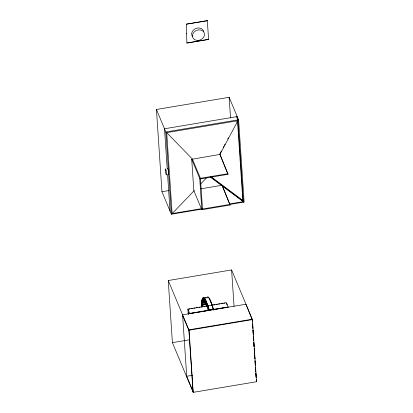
<?xml version="1.0" encoding="UTF-8"?>
<svg xmlns="http://www.w3.org/2000/svg" width="413" height="413" viewBox="0 0 413 413"><rect width="100%" height="100%" fill="white"/><g stroke="black" fill="none" stroke-linecap="round" stroke-linejoin="round"><path stroke-width="0.62" d="M201.658 209.148L171.364 214.223L165.856 131.979L156.444 109.476L229.143 97.298L238.611 119.935L244.124 202.179L243.365 202.303L237.857 120.059L236.453 116.714M200.759 188.839L222.055 185.272L230.093 205.018L201.823 209.752L193.826 190.625L191.725 159.294L219.938 154.426L228.038 174.301L200.481 178.922M202.974 305.011L201.962 300.504L202.974 305.011L206.763 304.376M202.478 298.744L203.423 303.447L205.979 302.966M219.912 153.765L221.42 150.931M223.232 147.529L223.836 146.393M224.44 145.257L225.044 144.127M227.764 139.021L228.368 137.885M236.825 122.005L237.429 120.87M219.778 154.736L237.898 120.704L237.8 119.925L165.856 131.979M205.364 302.553L204.063 302.77L203.248 297.938L204.512 297.727M194.368 190.496L172.128 213.588L166.707 132.635L192.556 159.222M200.594 184.033L206.82 177.569M204.063 302.77L203.289 297.933M186.371 24.16L207.336 20.681L186.371 24.16L186.877 43.035L208.591 39.395L207.321 20.65M186.253 33.675L186.619 33.582M208.591 39.395L186.877 43.035M237.857 120.059L238.611 119.935M165.954 132.759L237.898 120.704M191.725 159.294L199.727 178.421L227.997 173.687M156.444 109.476L161.953 191.725L168.907 190.558M241.548 200.666L242.818 200.455L237.48 120.787M171.38 213.712L202.003 208.58M229.339 204.001L243.324 201.658L243.309 202.169L202.499 209.019M168.246 280.525L231.61 269.942L252.395 319.605L256.556 381.731L193.196 392.35L172.407 342.656L168.246 280.525L189.035 330.219L193.196 392.35M205.178 297.613L206.443 297.401M206.159 302.868L204.853 303.044L204.192 298.269L207.997 297.634M202.995 304.902L206.784 304.267M188.225 314.154L187.884 309.094L206.851 305.919M209.2 309.198L207.935 309.409L207.816 305.697L211.662 305.238M211.91 305.073L226.448 302.636L228.244 306.921L213.067 309.461M188.787 309.167L190.052 308.95M191.322 308.738L192.592 308.526M193.862 308.315L195.127 308.103M196.397 307.892L197.667 307.675M198.937 307.463L200.202 307.251M201.472 307.04L202.742 306.828M204.012 306.616L205.276 306.4M213.526 305.021L214.791 304.809M216.061 304.593L217.331 304.381M218.601 304.169L219.866 303.958M221.136 303.746L222.406 303.529M223.676 303.318L224.94 303.106M206.794 306.317L208.111 306.24M189.944 313.56L208.973 310.37M213.413 309.626L228.002 307.179M252.229 319.234L188.865 329.817L193.031 391.947M189.035 330.219L252.395 319.605M172.407 342.656L189.515 339.791M192.412 375.309L186.707 376.264L192.985 391.266M204.192 298.269L204.9 303.08M211.162 176.805L242.818 200.455M210.475 176.841L243.154 201.255M210.134 176.862L243.324 201.658L242.622 199.985M228.038 174.301L219.938 154.426M222.055 185.272L230.093 205.018M192.386 159.046L200.439 178.302L202.54 209.634M226.438 303.431L227.109 305.037M256.556 381.731L256.261 379.408L256.344 380.678M161.953 191.725L171.364 214.223M187.884 309.094L189.675 313.384L212.948 309.513L209.159 310.148M182.634 315.501L188.911 330.503M207.816 305.697L207.935 309.409M206.572 302.331L206.851 306.451M205.896 304.448L206.355 306.276M202.576 306.761L201.647 303.4L202.566 306.911M252.224 319.203L252.395 321.763M252.57 324.324L252.828 328.17M252.957 330.09L253.257 334.576L252.973 330.137M253.386 336.497L253.644 340.338M254.072 346.744L253.773 342.258L254.083 346.77M254.63 355.072L254.888 358.912L254.594 354.447M255.317 365.319L255.017 360.833L255.322 365.324M255.446 367.24L255.745 371.726L255.451 367.245M255.874 373.646L256.132 377.487L255.833 373.001M237.299 117.87L237.212 116.585L164.513 128.768L167.182 168.602M229.143 97.298L230.521 117.855M231.61 269.942L234.052 306.431M199.727 178.421L201.823 209.752M188.364 312.45L188.493 314.36M186.753 376.945L182.592 314.814L245.952 304.231L252.291 319.899L252.42 321.82M167.57 174.384L170.022 211.012M252.549 323.735L252.849 328.216M253.36 335.893L253.659 340.374M192.623 36.757A6.216 5.147 -22.7 0 1 195.54 28.59A6.216 5.147 -22.7 0 1 203.702 31.801M207.558 296.947A30.041 4.584 80.5 0 1 213.433 310.075M207.811 296.906A30.041 4.584 80.5 0 1 213.686 310.034M206.805 306.09A24.863 3.794 80.5 0 1 206.913 304.995M201.58 306.978A29.782 4.548 80.5 0 1 209.324 310.664M167.368 168.581A3.108 0.475 80.5 0 1 168.463 171.648A3.108 0.475 80.5 0 1 168.313 174.503M209.236 298.811A29.782 4.548 80.5 0 1 210.594 301.552M210.806 302.068A29.782 4.548 80.5 0 1 212.318 306.394M212.494 306.952A29.782 4.548 80.5 0 1 213.015 308.733M201.523 306.797A30.041 4.584 80.5 0 1 209.396 310.752M205.338 299.755L205.839 304.345L205.338 299.755M254.501 353.151L254.201 348.665L254.511 353.167M197.249 40.448A6.216 5.147 -22.7 0 0 204.244 32.808A6.216 5.147 -22.7 0 0 193.95 32.168A6.216 5.147 -22.7 0 0 197.249 40.448M165.277 170.295A3.108 0.475 80.5 0 0 166.434 174.967A3.108 0.475 80.5 0 0 166.134 170.445A3.108 0.475 80.5 0 0 165.277 170.295"/></g></svg>
